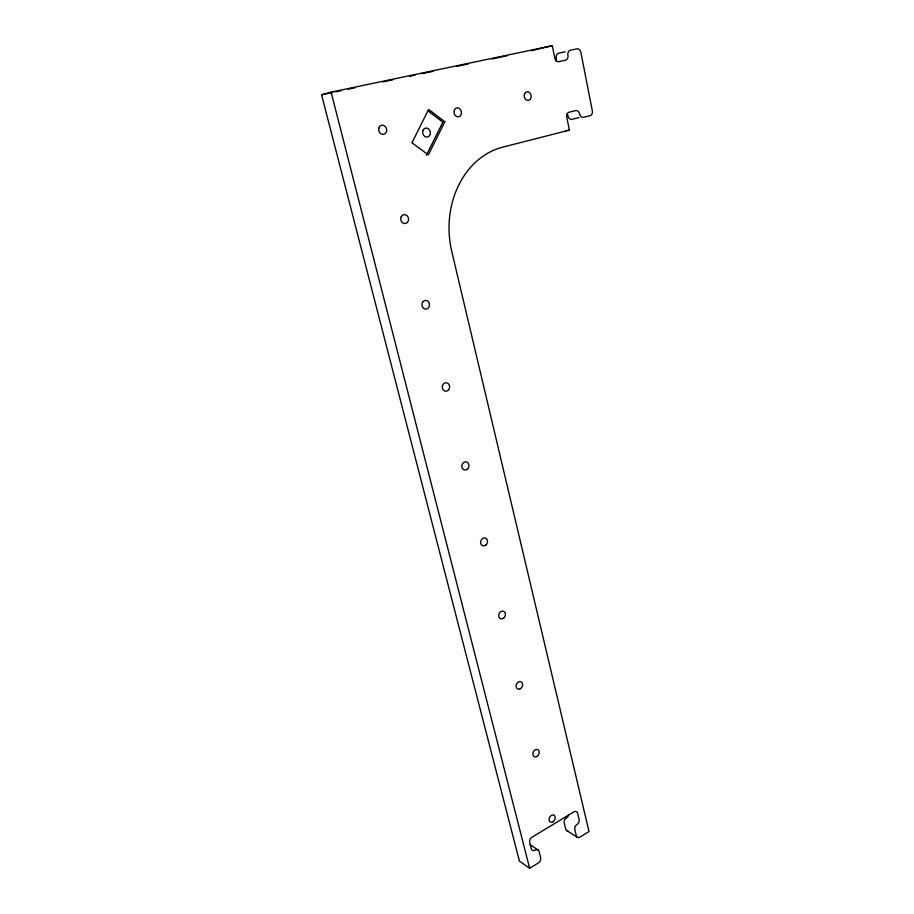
<?xml version="1.0" encoding="UTF-8"?>
<svg xmlns="http://www.w3.org/2000/svg" width="914" height="914" viewBox="0 0 914 914"><rect width="100%" height="100%" fill="white"/><g stroke="black" fill="none" stroke-linecap="round" stroke-linejoin="round"><path stroke-width="1.37" d="M426.392 155.174L442.856 122.156L444.855 121.756L428.358 154.866L411.928 142.801L428.655 109.429L444.855 121.756M529.652 868.3L538.415 862.873A3.93 2.845 -60.6 0 0 540.642 857.812L539.032 851.448A3.93 2.856 -60.7 0 0 535.193 850.111A3.93 2.868 -60.8 0 1 531.32 848.775L529.686 842.342A3.942 2.879 -60.8 0 1 531.937 837.258L573.935 811.872A3.827 2.788 -62.9 0 1 577.614 813.266L579.133 819.595A3.827 2.776 -62.8 0 1 576.963 824.542A3.827 2.765 -62.7 0 0 574.803 829.489L576.311 835.784A3.816 2.742 -62.6 0 0 579.979 837.121L589.016 831.523L451.767 251.453A84.499 69.361 86.7 0 1 502.746 147.131L569.388 130.131L566.771 117.175A4.25 3.313 82.6 0 1 569.159 112.205L575.603 110.628A4.239 3.29 82.7 0 1 579.636 113.976A4.227 3.268 82.9 0 0 583.646 117.323L589.976 115.735A4.204 3.245 83 0 0 592.329 110.834L580.87 52.406A4.319 3.302 80.4 0 0 576.814 48.865L570.325 50.259A4.33 3.325 80.2 0 0 567.925 55.217A4.341 3.348 80 0 1 565.515 60.175L558.957 61.615A4.364 3.37 79.8 0 1 554.798 58.05L552.296 45.7L331.108 92.154L321.568 94.793L519.403 861.079L529.652 868.3L331.108 92.154M552.296 45.7L531 50.75M565.115 51.79L558.683 53.172A4.273 3.302 79.9 0 0 556.295 58.062A4.284 3.325 79.7 0 1 555.952 61.227M321.568 94.793L332.742 92.451M335.529 91.857L341.116 90.68M348.097 89.218L355.078 87.744M383 81.872L392.78 79.826M409.529 76.296L415.116 75.119M422.097 73.657L433.27 71.303M457 66.311L468.174 63.969M491.915 58.976L507.27 55.743M565.549 130.748L569.388 130.131M566.509 830.426L577.077 837.11M530.2 844.673L538.232 850.1M427.752 110.674L442.856 122.156M567.845 830.917A3.77 2.731 -62.4 0 1 565.743 829.112L564.224 822.886A3.782 2.742 -62.5 0 1 566.372 817.996A3.782 2.753 -62.6 0 0 568.508 814.911M579.076 117.403A4.159 3.233 82.7 0 1 578.299 117.746L572.004 119.323A4.17 3.245 82.6 0 1 568.017 116.032A4.182 3.268 82.4 0 0 567.171 114.09M454.452 109.806A4.536 3.713 77.7 0 0 457.765 116.821A4.536 3.713 77.7 0 0 460.953 110.365A4.536 3.713 77.7 0 0 454.452 109.806M524.659 93.594A4.376 3.473 80.1 0 0 527.686 100.403A4.376 3.473 80.1 0 0 530.714 94.176A4.376 3.473 80.1 0 0 524.659 93.594M503.74 618.047A4.022 3.245 -67.5 0 0 503.728 611.34A4.022 3.245 -67.5 0 0 498.678 615.59A4.022 3.245 -67.5 0 0 503.74 618.047M422.999 301.689A4.353 3.793 89.4 0 0 424.804 308.955A4.353 3.793 89.4 0 0 429.374 303.551A4.353 3.793 89.4 0 0 422.999 301.689M401.223 216.744A4.513 3.907 81.2 0 0 404.731 223.576A4.513 3.907 81.2 0 0 408.01 216.938A4.513 3.907 81.2 0 0 401.223 216.744M485.814 545.121A4.079 3.393 -71 0 0 485.791 538.22A4.079 3.393 -71 0 0 480.604 542.379A4.079 3.393 -71 0 0 485.814 545.121M552.913 821.789A3.885 2.845 -62.1 0 0 554.341 815.414A3.885 2.845 -62.1 0 0 549.143 818.533A3.885 2.845 -62.1 0 0 552.913 821.789M520.203 688.825A3.976 3.108 -65.1 0 0 521.688 682.21A3.976 3.108 -65.1 0 0 516.193 685.077A3.976 3.108 -65.1 0 0 520.203 688.825M448.58 389.81A4.239 3.667 -82.5 0 0 446.877 382.829A4.239 3.667 -82.5 0 0 442.399 388.233A4.239 3.667 -82.5 0 0 448.58 389.81M378.762 128.291A4.696 3.987 74.3 0 0 383.811 134.347A4.696 3.987 74.3 0 0 385.491 126.715A4.696 3.987 74.3 0 0 378.762 128.291M467.191 469.339A4.147 3.53 -75.9 0 0 467.157 462.233A4.147 3.53 -75.9 0 0 461.81 466.289A4.147 3.53 -75.9 0 0 467.191 469.339M536.861 756.518A3.93 2.982 -63.3 0 0 538.312 750.017A3.93 2.982 -63.3 0 0 532.965 753.022A3.93 2.982 -63.3 0 0 536.861 756.518M423.159 130.062A4.559 3.816 77.1 0 0 426.587 137.089A4.559 3.816 77.1 0 0 429.831 130.553A4.559 3.816 77.1 0 0 423.159 130.062"/></g></svg>
